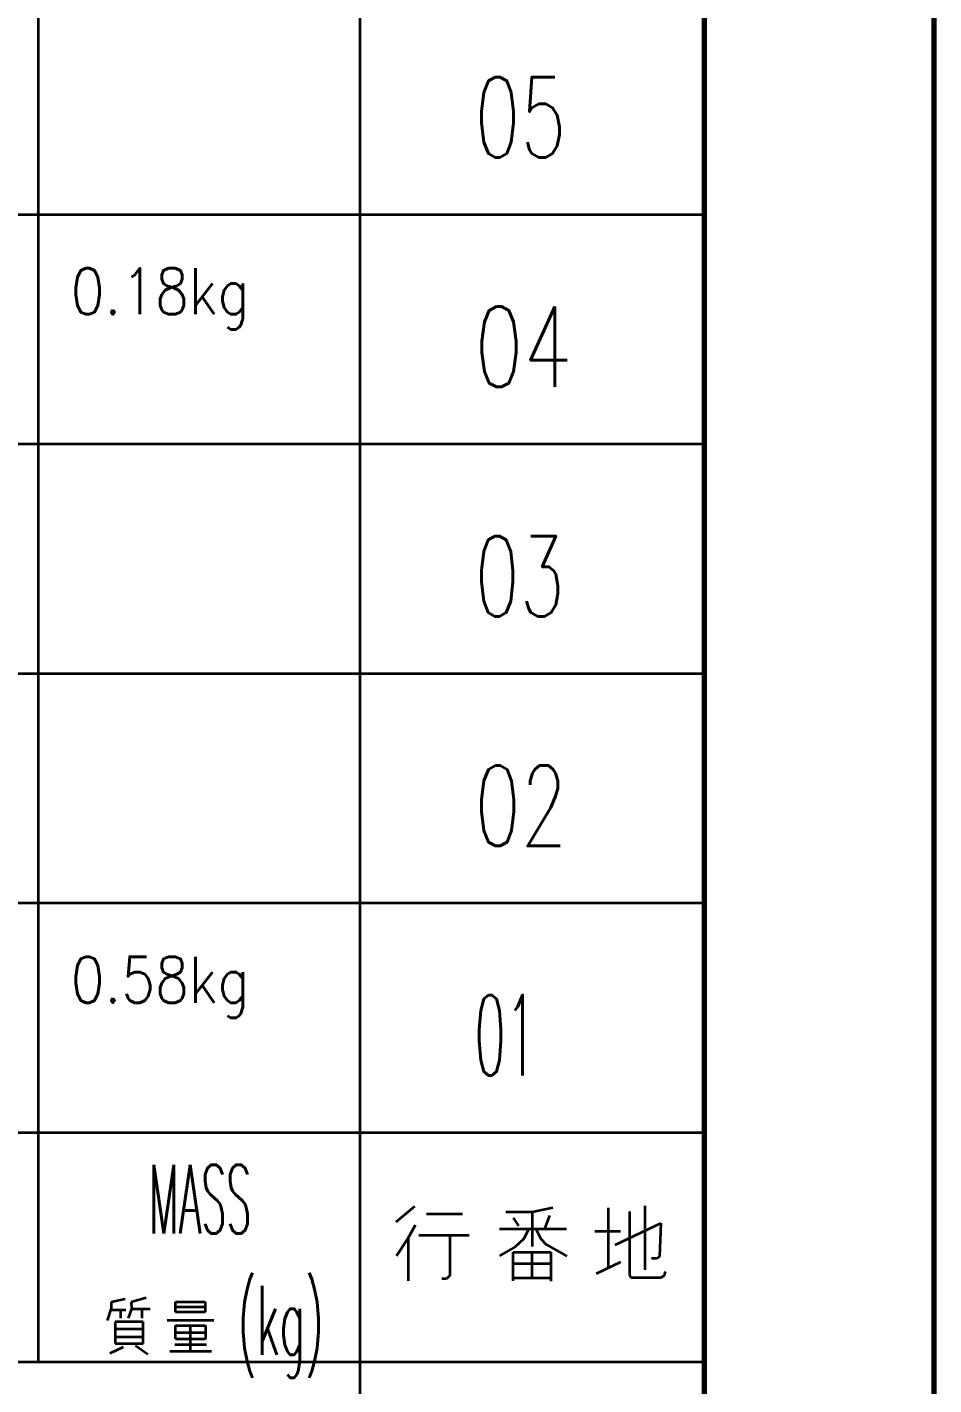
# Model space of a CAD drawing. Header units: millimetres. Extents: x 1333 to 104182, y -63211 to -5704.
# Drawn here: x 48482.9 to 48522.4, y -63048.3 to -62989.1 of the extents above; entities that cross this region are included whole.
import ezdxf
from ezdxf.enums import TextEntityAlignment as Align

# ---------------------------------------------------------------- set-up
doc = ezdxf.new("R2010")
doc.units = ezdxf.units.MM
doc.header["$LTSCALE"] = 0.5
doc.layers.add('11', color=3, linetype='Continuous')
doc.styles.get("Standard").update_dxf_attribs({"font": 'simplex.shx'})

msp = doc.modelspace()

# ---------------------------------------------------------------- linework, layer by layer
at = {"color": 7, "lineweight": 70}
for p, q in [((48522.405, -62617.278), (48522.405, -63211.278)), ((48512.405, -62627.278), (48512.405, -63201.278))]:
    msp.add_line(p, q, dxfattribs=at)
at = {"color": 7, "lineweight": 35, "ltscale": 0.25}
for p, q in [((48483.405, -62997.278), (48483.405, -62987.278)), ((48483.405, -62997.278), (48483.405, -62987.278)), ((48497.405, -62987.278), (48497.405, -62997.278)), ((48497.405, -62987.278), (48497.405, -62997.278)), ((48512.405, -62997.278), (48512.405, -62987.278)), ((48512.405, -62997.278), (48512.405, -62987.278)), ((48483.405, -63007.278), (48483.405, -62997.278)), ((48483.405, -63007.278), (48483.405, -62997.278)), ((48497.405, -62997.278), (48497.405, -63007.278)), ((48497.405, -62997.278), (48497.405, -63007.278)), ((48512.405, -63007.278), (48512.405, -62997.278)), ((48512.405, -63007.278), (48512.405, -62997.278)), ((48483.405, -63017.278), (48483.405, -63007.278)), ((48483.405, -63017.278), (48483.405, -63007.278)), ((48497.405, -63007.278), (48497.405, -63017.278)), ((48497.405, -63007.278), (48497.405, -63017.278)), ((48512.405, -63017.278), (48512.405, -63007.278)), ((48512.405, -63017.278), (48512.405, -63007.278)), ((48483.405, -63027.278), (48483.405, -63017.278)), ((48483.405, -63027.278), (48483.405, -63017.278)), ((48497.405, -63017.278), (48497.405, -63027.278)), ((48497.405, -63017.278), (48497.405, -63027.278)), ((48512.405, -63027.278), (48512.405, -63017.278)), ((48512.405, -63027.278), (48512.405, -63017.278)), ((48483.405, -63037.278), (48483.405, -63027.278)), ((48483.405, -63037.278), (48483.405, -63027.278)), ((48497.405, -63027.278), (48497.405, -63037.278)), ((48497.405, -63027.278), (48497.405, -63037.278)), ((48512.405, -63037.278), (48512.405, -63027.278)), ((48512.405, -63037.278), (48512.405, -63027.278)), ((48483.405, -63047.278), (48483.405, -63037.278)), ((48483.405, -63047.278), (48483.405, -63037.278)), ((48483.405, -63047.278), (48483.405, -63037.278)), ((48497.405, -63037.278), (48497.405, -63047.278)), ((48497.405, -63037.278), (48497.405, -63047.278)), ((48497.405, -63037.278), (48497.405, -63047.278)), ((48512.405, -63047.278), (48512.405, -63037.278)), ((48512.405, -63047.278), (48512.405, -63037.278)), ((48512.405, -63047.278), (48512.405, -63037.278))]:
    msp.add_line(p, q, dxfattribs=at)
at = {"color": 7, "lineweight": 35}
for p, q in [((48512.405, -62997.278), (48372.405, -62997.278)), ((48512.405, -62997.278), (48372.405, -62997.278)), ((48512.405, -63007.278), (48372.405, -63007.278)), ((48512.405, -63007.278), (48372.405, -63007.278)), ((48512.405, -63017.278), (48372.405, -63017.278)), ((48512.405, -63017.278), (48372.405, -63017.278)), ((48512.405, -63027.278), (48372.405, -63027.278)), ((48512.405, -63027.278), (48372.405, -63027.278)), ((48512.405, -63037.278), (48372.405, -63037.278)), ((48512.405, -63037.278), (48372.405, -63037.278)), ((48512.405, -63037.278), (48372.405, -63037.278)), ((48512.405, -63037.278), (48372.405, -63037.278)), ((48512.405, -63037.278), (48372.405, -63037.278)), ((48512.405, -63047.278), (48372.405, -63047.278)), ((48512.405, -63047.278), (48372.405, -63047.278)), ((48512.405, -63047.278), (48372.405, -63047.278)), ((48512.405, -63047.278), (48372.405, -63047.278)), ((48512.405, -63047.278), (48372.405, -63047.278)), ((48512.405, -63047.278), (48372.405, -63047.278)), ((48512.405, -63047.278), (48372.405, -63047.278)), ((48497.405, -63047.278), (48497.405, -63201.278)), ((48497.405, -63047.278), (48497.405, -63201.278)), ((48512.405, -63047.278), (48512.405, -63201.278)), ((48512.405, -63047.278), (48512.405, -63201.278))]:
    msp.add_line(p, q, dxfattribs=at)
at = {"color": 7, "lineweight": 35, "ltscale": 0.02639}
msp.add_line((48499.786, -63040.492), (48498.975, -63041.167), dxfattribs=at)
msp.add_line((48499.786, -63040.492), (48498.975, -63041.167), dxfattribs=at)
msp.add_line((48499.786, -63040.492), (48498.975, -63041.167), dxfattribs=at)
at = {"color": 7, "lineweight": 35, "ltscale": 0.03916}
msp.add_line((48500.301, -63040.812), (48501.868, -63040.812), dxfattribs=at)
msp.add_line((48500.301, -63040.812), (48501.868, -63040.812), dxfattribs=at)
msp.add_line((48500.301, -63040.812), (48501.868, -63040.812), dxfattribs=at)
at = {"color": 7, "lineweight": 35, "ltscale": 0.028625}
msp.add_line((48504.905, -63040.735), (48503.76, -63040.735), dxfattribs=at)
msp.add_line((48504.905, -63040.735), (48503.76, -63040.735), dxfattribs=at)
msp.add_line((48504.905, -63040.735), (48503.76, -63040.735), dxfattribs=at)
at = {"color": 7, "lineweight": 35, "ltscale": 0.023127}
msp.add_line((48505.813, -63040.556), (48504.905, -63040.735), dxfattribs=at)
msp.add_line((48505.813, -63040.556), (48504.905, -63040.735), dxfattribs=at)
msp.add_line((48505.813, -63040.556), (48504.905, -63040.735), dxfattribs=at)
at = {"color": 7, "lineweight": 35, "ltscale": 0.037607}
msp.add_line((48504.905, -63040.735), (48504.905, -63042.239), dxfattribs=at)
msp.add_line((48504.905, -63040.735), (48504.905, -63042.239), dxfattribs=at)
msp.add_line((48504.905, -63040.735), (48504.905, -63042.239), dxfattribs=at)
at = {"color": 7, "lineweight": 35, "ltscale": 0.015426}
msp.add_line((48505.665, -63040.889), (48505.445, -63041.466), dxfattribs=at)
msp.add_line((48505.665, -63040.889), (48505.445, -63041.466), dxfattribs=at)
msp.add_line((48505.665, -63040.889), (48505.445, -63041.466), dxfattribs=at)
at = {"color": 7, "lineweight": 35, "ltscale": 0.065408}
msp.add_line((48508.222, -63040.544), (48508.222, -63043.161), dxfattribs=at)
msp.add_line((48508.222, -63040.544), (48508.222, -63043.161), dxfattribs=at)
msp.add_line((48508.222, -63040.544), (48508.222, -63043.161), dxfattribs=at)
at = {"color": 7, "lineweight": 35, "ltscale": 0.069867}
msp.add_line((48509.148, -63040.705), (48509.148, -63043.5), dxfattribs=at)
msp.add_line((48509.148, -63040.705), (48509.148, -63043.5), dxfattribs=at)
msp.add_line((48509.148, -63040.705), (48509.148, -63043.5), dxfattribs=at)
at = {"color": 7, "lineweight": 35, "ltscale": 0.070016}
msp.add_line((48509.812, -63040.455), (48509.812, -63043.256), dxfattribs=at)
msp.add_line((48509.812, -63040.455), (48509.812, -63043.256), dxfattribs=at)
msp.add_line((48509.812, -63040.455), (48509.812, -63043.256), dxfattribs=at)
at = {"color": 7, "lineweight": 35, "ltscale": 0.017352}
msp.add_line((48499.809, -63041.299), (48499.483, -63041.912), dxfattribs=at)
msp.add_line((48499.809, -63041.299), (48499.483, -63041.912), dxfattribs=at)
msp.add_line((48499.809, -63041.299), (48499.483, -63041.912), dxfattribs=at)
at = {"color": 7, "lineweight": 35, "ltscale": 0.072974}
msp.add_line((48503.482, -63041.466), (48506.401, -63041.466), dxfattribs=at)
msp.add_line((48503.482, -63041.466), (48506.401, -63041.466), dxfattribs=at)
msp.add_line((48503.482, -63041.466), (48506.401, -63041.466), dxfattribs=at)
at = {"color": 7, "lineweight": 35, "ltscale": 0.010549}
msp.add_line((48504.075, -63040.984), (48504.318, -63041.329), dxfattribs=at)
msp.add_line((48504.075, -63040.984), (48504.318, -63041.329), dxfattribs=at)
msp.add_line((48504.075, -63040.984), (48504.318, -63041.329), dxfattribs=at)
at = {"color": 7, "lineweight": 35, "ltscale": 0.012622}
msp.add_line((48504.763, -63041.466), (48504.538, -63041.918), dxfattribs=at)
msp.add_line((48504.763, -63041.466), (48504.538, -63041.918), dxfattribs=at)
msp.add_line((48504.763, -63041.466), (48504.538, -63041.918), dxfattribs=at)
at = {"color": 7, "lineweight": 35, "ltscale": 0.012158}
msp.add_line((48505.066, -63041.466), (48505.285, -63041.9), dxfattribs=at)
msp.add_line((48505.066, -63041.466), (48505.285, -63041.9), dxfattribs=at)
msp.add_line((48505.066, -63041.466), (48505.285, -63041.9), dxfattribs=at)
at = {"color": 7, "lineweight": 35, "ltscale": 0.054833}
msp.add_line((48508.53, -63042.162), (48510.512, -63041.222), dxfattribs=at)
msp.add_line((48508.53, -63042.162), (48510.512, -63041.222), dxfattribs=at)
msp.add_line((48508.53, -63042.162), (48510.512, -63041.222), dxfattribs=at)
at = {"color": 7, "lineweight": 35, "ltscale": 0.036301}
msp.add_line((48510.512, -63041.222), (48510.453, -63042.673), dxfattribs=at)
msp.add_line((48510.512, -63041.222), (48510.453, -63042.673), dxfattribs=at)
msp.add_line((48510.512, -63041.222), (48510.453, -63042.673), dxfattribs=at)
at = {"color": 7, "lineweight": 35, "ltscale": 0.021878}
msp.add_line((48499.483, -63041.912), (48499.002, -63042.643), dxfattribs=at)
msp.add_line((48499.483, -63041.912), (48499.002, -63042.643), dxfattribs=at)
msp.add_line((48499.483, -63041.912), (48499.002, -63042.643), dxfattribs=at)
at = {"color": 7, "lineweight": 35, "ltscale": 0.046985}
msp.add_line((48499.514, -63041.852), (48499.514, -63043.731), dxfattribs=at)
msp.add_line((48499.514, -63041.852), (48499.514, -63043.731), dxfattribs=at)
msp.add_line((48499.514, -63041.852), (48499.514, -63043.731), dxfattribs=at)
at = {"color": 7, "lineweight": 35, "ltscale": 0.054578}
msp.add_line((48499.975, -63041.74), (48502.158, -63041.74), dxfattribs=at)
msp.add_line((48499.975, -63041.74), (48502.158, -63041.74), dxfattribs=at)
msp.add_line((48499.975, -63041.74), (48502.158, -63041.74), dxfattribs=at)
at = {"color": 7, "lineweight": 35, "ltscale": 0.044}
msp.add_line((48501.322, -63041.74), (48501.322, -63043.5), dxfattribs=at)
msp.add_line((48501.322, -63041.74), (48501.322, -63043.5), dxfattribs=at)
msp.add_line((48501.322, -63041.74), (48501.322, -63043.5), dxfattribs=at)
at = {"color": 7, "lineweight": 35, "ltscale": 0.012421}
msp.add_line((48504.538, -63041.918), (48504.164, -63042.245), dxfattribs=at)
msp.add_line((48504.538, -63041.918), (48504.164, -63042.245), dxfattribs=at)
msp.add_line((48504.538, -63041.918), (48504.164, -63042.245), dxfattribs=at)
at = {"color": 7, "lineweight": 35, "ltscale": 0.008514}
msp.add_line((48505.285, -63041.9), (48505.523, -63042.144), dxfattribs=at)
msp.add_line((48505.285, -63041.9), (48505.523, -63042.144), dxfattribs=at)
msp.add_line((48505.285, -63041.9), (48505.523, -63042.144), dxfattribs=at)
at = {"color": 7, "lineweight": 35, "ltscale": 0.02804}
msp.add_line((48507.634, -63041.573), (48508.756, -63041.573), dxfattribs=at)
msp.add_line((48507.634, -63041.573), (48508.756, -63041.573), dxfattribs=at)
msp.add_line((48507.634, -63041.573), (48508.756, -63041.573), dxfattribs=at)
at = {"color": 7, "lineweight": 35, "ltscale": 0.019623}
msp.add_line((48504.164, -63042.245), (48503.487, -63042.643), dxfattribs=at)
msp.add_line((48504.164, -63042.245), (48503.487, -63042.643), dxfattribs=at)
msp.add_line((48504.164, -63042.245), (48503.487, -63042.643), dxfattribs=at)
at = {"color": 7, "lineweight": 35, "ltscale": 0.031512}
msp.add_line((48504.075, -63043.737), (48504.075, -63042.477), dxfattribs=at)
msp.add_line((48504.075, -63043.737), (48504.075, -63042.477), dxfattribs=at)
msp.add_line((48504.075, -63043.737), (48504.075, -63042.477), dxfattribs=at)
at = {"color": 7, "lineweight": 35, "ltscale": 0.041235}
for p, q in [((48504.075, -63042.477), (48505.724, -63042.477)), ((48504.075, -63042.477), (48505.724, -63042.477)), ((48504.075, -63042.477), (48505.724, -63042.477)), ((48504.075, -63042.982), (48505.724, -63042.982)), ((48504.075, -63042.982), (48505.724, -63042.982)), ((48504.075, -63042.982), (48505.724, -63042.982)), ((48504.075, -63043.595), (48505.724, -63043.595)), ((48504.075, -63043.595), (48505.724, -63043.595)), ((48504.075, -63043.595), (48505.724, -63043.595))]:
    msp.add_line(p, q, dxfattribs=at)
at = {"color": 7, "lineweight": 35, "ltscale": 0.027945}
msp.add_line((48504.9, -63042.477), (48504.9, -63043.595), dxfattribs=at)
msp.add_line((48504.9, -63042.477), (48504.9, -63043.595), dxfattribs=at)
msp.add_line((48504.9, -63042.477), (48504.9, -63043.595), dxfattribs=at)
at = {"color": 7, "lineweight": 35, "ltscale": 0.025993}
msp.add_line((48505.523, -63042.144), (48506.424, -63042.661), dxfattribs=at)
msp.add_line((48505.523, -63042.144), (48506.424, -63042.661), dxfattribs=at)
msp.add_line((48505.523, -63042.144), (48506.424, -63042.661), dxfattribs=at)
at = {"color": 7, "lineweight": 35, "ltscale": 0.031812}
msp.add_line((48505.724, -63042.477), (48505.724, -63043.749), dxfattribs=at)
msp.add_line((48505.724, -63042.477), (48505.724, -63043.749), dxfattribs=at)
msp.add_line((48505.724, -63042.477), (48505.724, -63043.749), dxfattribs=at)
at = {"color": 7, "lineweight": 35, "ltscale": 0.029468}
msp.add_line((48507.706, -63043.41), (48508.768, -63042.899), dxfattribs=at)
msp.add_line((48507.706, -63043.41), (48508.768, -63042.899), dxfattribs=at)
msp.add_line((48507.706, -63043.41), (48508.768, -63042.899), dxfattribs=at)
at = {"color": 7, "lineweight": 35, "ltscale": 0.006091}
msp.add_line((48510.358, -63042.762), (48510.114, -63042.762), dxfattribs=at)
msp.add_line((48510.358, -63042.762), (48510.114, -63042.762), dxfattribs=at)
msp.add_line((48510.358, -63042.762), (48510.114, -63042.762), dxfattribs=at)
at = {"color": 7, "lineweight": 35, "ltscale": 0.003253}
msp.add_line((48510.453, -63042.673), (48510.358, -63042.762), dxfattribs=at)
msp.add_line((48510.453, -63042.673), (48510.358, -63042.762), dxfattribs=at)
msp.add_line((48510.453, -63042.673), (48510.358, -63042.762), dxfattribs=at)
at = {"color": 7, "lineweight": 35, "ltscale": 0.005042}
msp.add_line((48501.173, -63043.648), (48500.972, -63043.648), dxfattribs=at)
msp.add_line((48501.173, -63043.648), (48500.972, -63043.648), dxfattribs=at)
msp.add_line((48501.173, -63043.648), (48500.972, -63043.648), dxfattribs=at)
at = {"color": 7, "lineweight": 35, "ltscale": 0.005248}
msp.add_line((48501.322, -63043.5), (48501.173, -63043.648), dxfattribs=at)
msp.add_line((48501.322, -63043.5), (48501.173, -63043.648), dxfattribs=at)
msp.add_line((48501.322, -63043.5), (48501.173, -63043.648), dxfattribs=at)
at = {"color": 7, "lineweight": 35, "ltscale": 0.002838}
msp.add_line((48509.148, -63043.5), (48509.225, -63043.583), dxfattribs=at)
msp.add_line((48509.148, -63043.5), (48509.225, -63043.583), dxfattribs=at)
msp.add_line((48509.148, -63043.5), (48509.225, -63043.583), dxfattribs=at)
at = {"color": 7, "lineweight": 35, "ltscale": 0.03219}
msp.add_line((48509.225, -63043.583), (48510.512, -63043.583), dxfattribs=at)
msp.add_line((48509.225, -63043.583), (48510.512, -63043.583), dxfattribs=at)
msp.add_line((48509.225, -63043.583), (48510.512, -63043.583), dxfattribs=at)
at = {"color": 7, "lineweight": 35, "ltscale": 0.004571}
msp.add_line((48510.512, -63043.583), (48510.671, -63043.491), dxfattribs=at)
msp.add_line((48510.512, -63043.583), (48510.671, -63043.491), dxfattribs=at)
msp.add_line((48510.512, -63043.583), (48510.671, -63043.491), dxfattribs=at)
at = {"color": 7, "lineweight": 35, "ltscale": 0.004498}
msp.add_line((48510.671, -63043.491), (48510.717, -63043.317), dxfattribs=at)
msp.add_line((48510.671, -63043.491), (48510.717, -63043.317), dxfattribs=at)
msp.add_line((48510.671, -63043.491), (48510.717, -63043.317), dxfattribs=at)
at = {"color": 7, "lineweight": 35, "ltscale": 0.01413}
msp.add_line((48486.574, -63044.919), (48486.394, -63045.455), dxfattribs=at)
msp.add_line((48486.574, -63044.919), (48486.394, -63045.455), dxfattribs=at)
msp.add_line((48486.574, -63044.919), (48486.394, -63045.455), dxfattribs=at)
at = {"color": 7, "lineweight": 35, "ltscale": 0.016614}
msp.add_line((48486.548, -63044.996), (48487.213, -63044.996), dxfattribs=at)
msp.add_line((48486.548, -63044.996), (48487.213, -63044.996), dxfattribs=at)
msp.add_line((48486.548, -63044.996), (48487.213, -63044.996), dxfattribs=at)
at = {"color": 7, "lineweight": 35, "ltscale": 0.015447}
msp.add_line((48487.174, -63044.53), (48486.569, -63044.654), dxfattribs=at)
msp.add_line((48487.174, -63044.53), (48486.569, -63044.654), dxfattribs=at)
msp.add_line((48487.174, -63044.53), (48486.569, -63044.654), dxfattribs=at)
at = {"color": 7, "lineweight": 35, "ltscale": 0.006639}
msp.add_line((48486.569, -63044.654), (48486.574, -63044.919), dxfattribs=at)
msp.add_line((48486.569, -63044.654), (48486.574, -63044.919), dxfattribs=at)
msp.add_line((48486.569, -63044.654), (48486.574, -63044.919), dxfattribs=at)
at = {"color": 7, "lineweight": 35, "ltscale": 0.008987}
msp.add_line((48486.976, -63044.996), (48486.976, -63045.356), dxfattribs=at)
msp.add_line((48486.976, -63044.996), (48486.976, -63045.356), dxfattribs=at)
msp.add_line((48486.976, -63044.996), (48486.976, -63045.356), dxfattribs=at)
at = {"color": 7, "lineweight": 35, "ltscale": 0.010905}
msp.add_line((48487.454, -63044.943), (48487.312, -63045.356), dxfattribs=at)
msp.add_line((48487.454, -63044.943), (48487.312, -63045.356), dxfattribs=at)
msp.add_line((48487.454, -63044.943), (48487.312, -63045.356), dxfattribs=at)
at = {"color": 7, "lineweight": 35, "ltscale": 0.016794}
msp.add_line((48488.097, -63044.478), (48487.449, -63044.654), dxfattribs=at)
msp.add_line((48488.097, -63044.478), (48487.449, -63044.654), dxfattribs=at)
msp.add_line((48488.097, -63044.478), (48487.449, -63044.654), dxfattribs=at)
at = {"color": 7, "lineweight": 35, "ltscale": 0.007231}
msp.add_line((48487.449, -63044.654), (48487.454, -63044.943), dxfattribs=at)
msp.add_line((48487.449, -63044.654), (48487.454, -63044.943), dxfattribs=at)
msp.add_line((48487.449, -63044.654), (48487.454, -63044.943), dxfattribs=at)
at = {"color": 7, "lineweight": 35, "ltscale": 0.020239}
msp.add_line((48487.454, -63044.943), (48488.263, -63044.943), dxfattribs=at)
msp.add_line((48487.454, -63044.943), (48488.263, -63044.943), dxfattribs=at)
msp.add_line((48487.454, -63044.943), (48488.263, -63044.943), dxfattribs=at)
at = {"color": 7, "lineweight": 35, "ltscale": 0.010315}
msp.add_line((48487.913, -63044.943), (48487.913, -63045.356), dxfattribs=at)
msp.add_line((48487.913, -63044.943), (48487.913, -63045.356), dxfattribs=at)
msp.add_line((48487.913, -63044.943), (48487.913, -63045.356), dxfattribs=at)
at = {"color": 7, "lineweight": 35, "ltscale": 0.011401}
for p, q in [((48489.366, -63045.096), (48489.366, -63044.639)), ((48489.366, -63045.096), (48489.366, -63044.639)), ((48489.366, -63045.096), (48489.366, -63044.639)), ((48490.672, -63044.639), (48490.672, -63045.096)), ((48490.672, -63044.639), (48490.672, -63045.096)), ((48490.672, -63044.639), (48490.672, -63045.096))]:
    msp.add_line(p, q, dxfattribs=at)
at = {"color": 7, "lineweight": 35, "ltscale": 0.032642}
for p, q in [((48489.366, -63044.861), (48490.672, -63044.861)), ((48489.366, -63044.861), (48490.672, -63044.861)), ((48489.366, -63044.861), (48490.672, -63044.861)), ((48490.672, -63045.096), (48489.366, -63045.096)), ((48490.672, -63045.096), (48489.366, -63045.096)), ((48490.672, -63045.096), (48489.366, -63045.096)), ((48489.374, -63045.67), (48490.68, -63045.67)), ((48489.374, -63045.67), (48490.68, -63045.67)), ((48489.374, -63045.67), (48490.68, -63045.67)), ((48489.374, -63045.976), (48490.68, -63045.976)), ((48489.374, -63045.976), (48490.68, -63045.976)), ((48489.374, -63045.976), (48490.68, -63045.976)), ((48490.68, -63046.265), (48489.374, -63046.265)), ((48490.68, -63046.265), (48489.374, -63046.265)), ((48490.68, -63046.265), (48489.374, -63046.265))]:
    msp.add_line(p, q, dxfattribs=at)
at = {"color": 7, "lineweight": 35, "ltscale": 0.032544}
msp.add_line((48489.37, -63044.639), (48490.672, -63044.639), dxfattribs=at)
msp.add_line((48489.37, -63044.639), (48490.672, -63044.639), dxfattribs=at)
msp.add_line((48489.37, -63044.639), (48490.672, -63044.639), dxfattribs=at)
at = {"color": 7, "lineweight": 35, "ltscale": 0.030408}
for p, q in [((48487.965, -63045.517), (48486.749, -63045.517)), ((48487.965, -63045.517), (48486.749, -63045.517)), ((48487.965, -63045.517), (48486.749, -63045.517)), ((48486.749, -63045.815), (48487.965, -63045.815)), ((48486.749, -63045.815), (48487.965, -63045.815)), ((48486.749, -63045.815), (48487.965, -63045.815)), ((48486.749, -63046.171), (48487.965, -63046.171)), ((48486.749, -63046.171), (48487.965, -63046.171)), ((48486.749, -63046.171), (48487.965, -63046.171)), ((48486.749, -63046.46), (48487.965, -63046.46)), ((48486.749, -63046.46), (48487.965, -63046.46)), ((48486.749, -63046.46), (48487.965, -63046.46))]:
    msp.add_line(p, q, dxfattribs=at)
at = {"color": 7, "lineweight": 35, "ltscale": 0.023593}
for p, q in [((48486.749, -63045.517), (48486.749, -63046.46)), ((48486.749, -63045.517), (48486.749, -63046.46)), ((48486.749, -63045.517), (48486.749, -63046.46)), ((48487.965, -63046.46), (48487.965, -63045.517)), ((48487.965, -63046.46), (48487.965, -63045.517)), ((48487.965, -63046.46), (48487.965, -63045.517))]:
    msp.add_line(p, q, dxfattribs=at)
at = {"color": 7, "lineweight": 35, "ltscale": 0.050842}
msp.add_line((48489.01, -63045.448), (48491.044, -63045.448), dxfattribs=at)
msp.add_line((48489.01, -63045.448), (48491.044, -63045.448), dxfattribs=at)
msp.add_line((48489.01, -63045.448), (48491.044, -63045.448), dxfattribs=at)
at = {"color": 7, "lineweight": 35, "ltscale": 0.014771}
msp.add_line((48489.374, -63046.261), (48489.374, -63045.67), dxfattribs=at)
msp.add_line((48489.374, -63046.261), (48489.374, -63045.67), dxfattribs=at)
msp.add_line((48489.374, -63046.261), (48489.374, -63045.67), dxfattribs=at)
at = {"color": 7, "lineweight": 35, "ltscale": 0.028152}
msp.add_line((48490.019, -63045.67), (48490.019, -63046.797), dxfattribs=at)
msp.add_line((48490.019, -63045.67), (48490.019, -63046.797), dxfattribs=at)
msp.add_line((48490.019, -63045.67), (48490.019, -63046.797), dxfattribs=at)
at = {"color": 7, "lineweight": 35, "ltscale": 0.014868}
msp.add_line((48490.68, -63045.67), (48490.68, -63046.265), dxfattribs=at)
msp.add_line((48490.68, -63045.67), (48490.68, -63046.265), dxfattribs=at)
msp.add_line((48490.68, -63045.67), (48490.68, -63046.265), dxfattribs=at)
at = {"color": 7, "lineweight": 35, "ltscale": 0.016035}
msp.add_line((48487.094, -63046.622), (48486.517, -63046.902), dxfattribs=at)
msp.add_line((48487.094, -63046.622), (48486.517, -63046.902), dxfattribs=at)
msp.add_line((48487.094, -63046.622), (48486.517, -63046.902), dxfattribs=at)
at = {"color": 7, "lineweight": 35, "ltscale": 0.01644}
msp.add_line((48487.633, -63046.541), (48488.164, -63046.93), dxfattribs=at)
msp.add_line((48487.633, -63046.541), (48488.164, -63046.93), dxfattribs=at)
msp.add_line((48487.633, -63046.541), (48488.164, -63046.93), dxfattribs=at)
at = {"color": 7, "lineweight": 35, "ltscale": 0.045605}
msp.add_line((48489.121, -63046.797), (48490.945, -63046.797), dxfattribs=at)
msp.add_line((48489.121, -63046.797), (48490.945, -63046.797), dxfattribs=at)
msp.add_line((48489.121, -63046.797), (48490.945, -63046.797), dxfattribs=at)
at = {"color": 7, "lineweight": 35, "ltscale": 0.034326}
msp.add_line((48489.346, -63046.499), (48490.719, -63046.499), dxfattribs=at)
msp.add_line((48489.346, -63046.499), (48490.719, -63046.499), dxfattribs=at)
msp.add_line((48489.346, -63046.499), (48490.719, -63046.499), dxfattribs=at)
at = {"layer": '11'}
msp.add_lwpolyline([(47681.405, -62617.278), (48522.405, -62617.278), (48522.405, -63211.278), (47681.405, -63211.278)], close=True, dxfattribs=at)

# ---------------------------------------------------------------- texts
at = {"color": 7, "lineweight": 13}
for s, height, width, p, p2 in [('05', 3.5, 0.704116, (48502.405, -62994.778), (48506.395, -62994.778)), ('05', 3.5, 0.704116, (48502.405, -62994.778), (48506.395, -62994.778)), ('0.18kg', 2, 0.859965, (48484.813, -63001.61), (48492.593, -63001.61)), ('04', 3.5, 0.725997, (48502.405, -63004.778), (48506.64, -63004.778)), ('04', 3.5, 0.725997, (48502.405, -63004.778), (48506.64, -63004.778)), ('03', 3.5, 0.691762, (48502.405, -63014.778), (48506.325, -63014.778)), ('03', 3.5, 0.691762, (48502.405, -63014.778), (48506.325, -63014.778)), ('02', 3.5, 0.710298, (48502.405, -63024.778), (48506.43, -63024.778)), ('02', 3.5, 0.710298, (48502.405, -63024.778), (48506.43, -63024.778)), ('0.58kg', 2, 0.825219, (48484.813, -63031.61), (48492.593, -63031.61)), ('01', 3.5, 0.646802, (48502.405, -63034.778), (48505.1, -63034.778)), ('01', 3.5, 0.646802, (48502.405, -63034.778), (48505.1, -63034.778)), ('MASS', 3, 0.390695, (48488.211, -63041.671), (48492.676, -63041.671)), ('MASS', 3, 0.390695, (48488.211, -63041.671), (48492.676, -63041.671)), ('MASS', 3, 0.390695, (48488.211, -63041.671), (48492.676, -63041.671)), ('(kg)', 3, 0.460294, (48492.088, -63046.95), (48495.836, -63046.95)), ('(kg)', 3, 0.460294, (48492.088, -63046.95), (48495.836, -63046.95)), ('(kg)', 3, 0.460294, (48492.088, -63046.95), (48495.836, -63046.95))]:
    msp.add_text(s, height=height, dxfattribs=dict(at, width=width)).set_placement(p, p2, align=Align.FIT)

doc.saveas('drawing.dxf')
